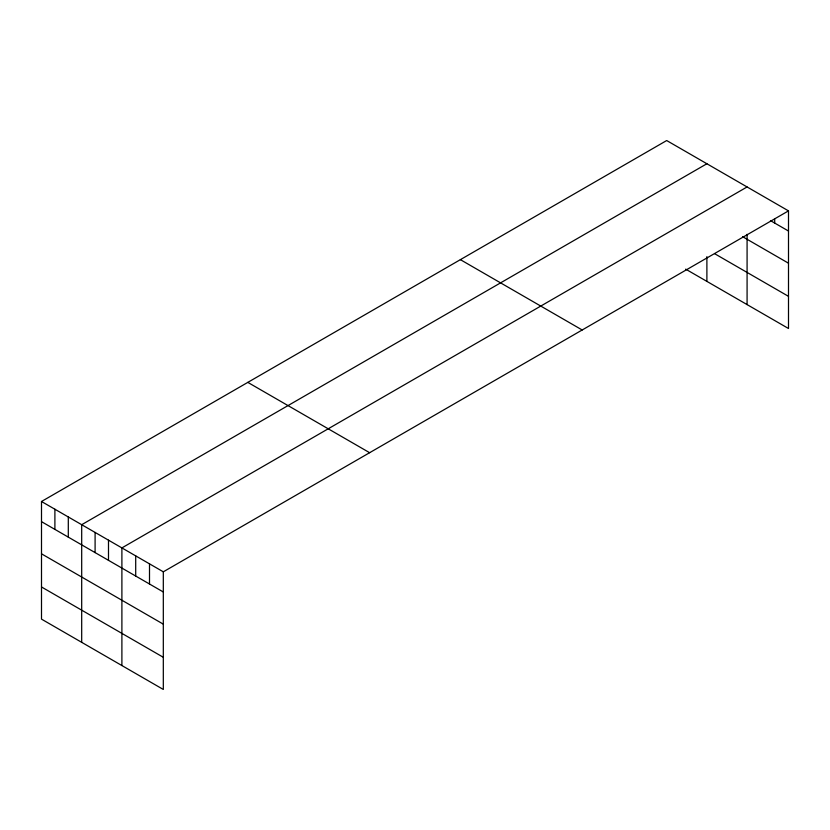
<?xml version="1.0" encoding="UTF-8"?>
<svg xmlns="http://www.w3.org/2000/svg" width="830" height="830" viewBox="0 0 830 830"><rect width="100%" height="100%" fill="white"/><g stroke="black" fill="none" stroke-linecap="round" stroke-linejoin="round"><path stroke-width="1.25" d="M788.5 210.872L163.313 571.818L163.313 689.46L41.5 619.128L41.5 501.496L666.687 140.54L788.5 210.872L788.5 328.504L685.673 269.138M706.89 163.749L81.693 524.705L81.693 642.337M747.083 186.958L121.896 547.914L121.896 665.546M770.448 220.614L788.5 231.031M742.622 236.706L788.5 263.203M714.703 253.731L788.5 296.341M460.38 259.655L582.183 329.987M247.817 382.381L369.62 452.703M41.5 501.496L163.313 571.818M41.5 521.655L163.313 591.987M41.5 553.817L163.313 624.15M41.5 586.966L163.313 657.287M774.691 219.286L774.691 223.063M747.083 234.34L747.083 304.6M706.89 256.646L706.89 281.391M149.504 563.85L149.504 584.009M135.705 555.882L135.705 576.041M108.491 540.174L108.491 560.333M95.097 532.435L95.097 552.604M68.299 516.966L68.299 537.124M54.894 509.226L54.894 529.395"/></g></svg>
